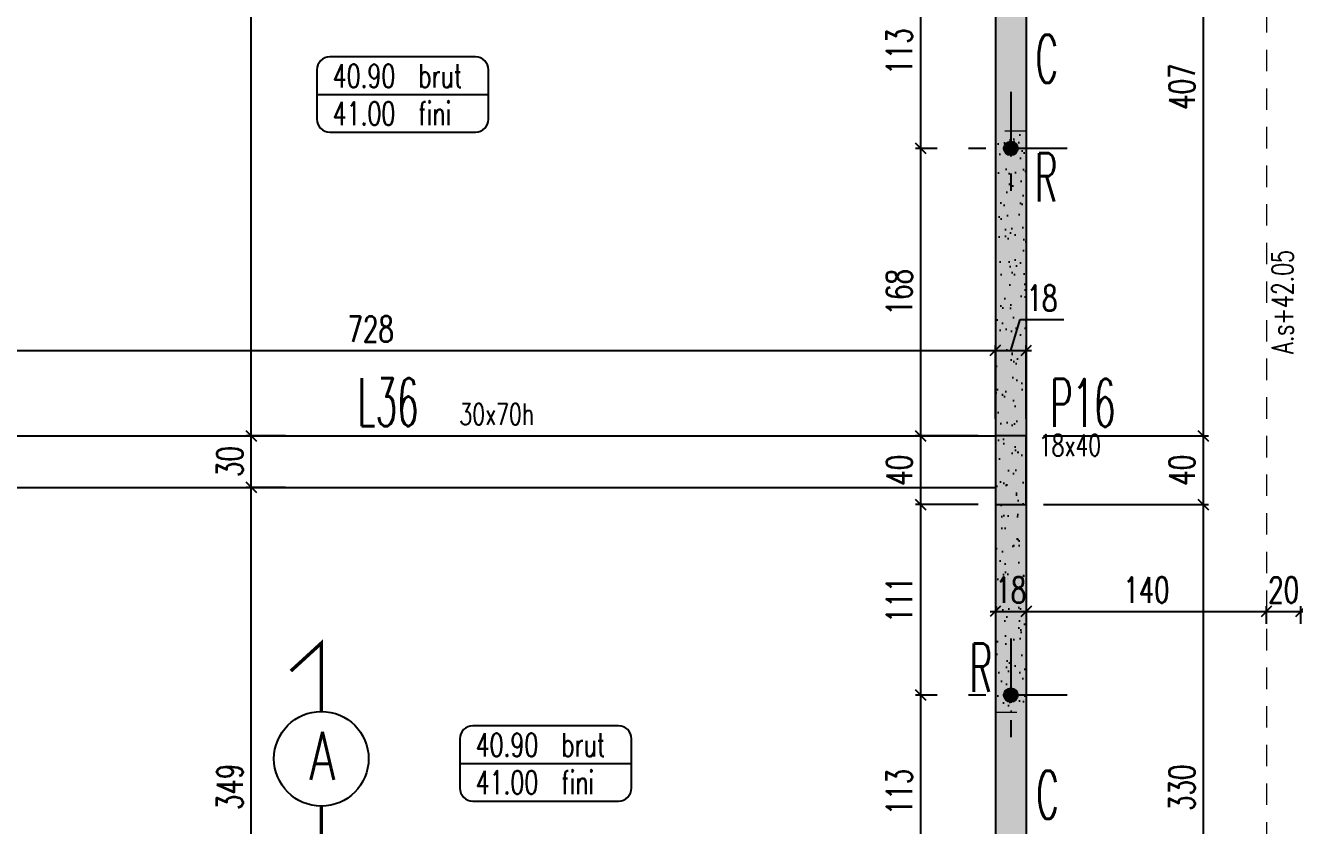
# Model space of a CAD drawing. Extents: x 308 to 437, y -199 to -146.
# Drawn here: x 420.17 to 427.57, y -180.18 to -175.51 of the extents above; entities that cross this region are included whole.
import ezdxf
from ezdxf.enums import TextEntityAlignment as Align

# ---------------------------------------------------------------- set-up
doc = ezdxf.new("R2010")
doc.units = 0
doc.header["$LTSCALE"] = 0.5
doc.header["$MEASUREMENT"] = 0
for name, pattern in [('AXES2', [1.125, 0.75, -0.125, 0.125, -0.125]), ('CACHE', [0.375, 0.25, -0.125]), ('DISCONTINU2', [0.375, 0.25, -0.125])]:
    doc.linetypes.add(name, pattern=pattern)
doc.layers.get('DEFPOINTS').update_dxf_attribs({"linetype": 'CONTINUOUS'})
for name, color, linetype in [('AXES', 6, 'AXES2'), ('COTATION', 7, 'CONTINUOUS'), ('HABILLAGE', 7, 'CONTINUOUS'), ('MURS', 3, 'CONTINUOUS'), ('PLANCHER', 7, 'CONTINUOUS'), ('POCHAGE', 254, 'CONTINUOUS'), ('POTEAUX', 1, 'CONTINUOUS'), ('POUTRES', 2, 'CONTINUOUS'), ('RAID', 1, 'CONTINUOUS'), ('RDC', 7, 'DISCONTINU2'), ('REPERAGE', 4, 'CONTINUOUS'), ('REPERE-CHAI', 4, 'CONTINUOUS'), ('REPERE-POT', 4, 'CONTINUOUS'), ('REPERE-POUT', 4, 'CONTINUOUS'), ('REPERE-RAID', 4, 'CONTINUOUS')]:
    doc.layers.add(name, color=color, linetype=linetype)
doc.styles.add('ROMANS8', font='romans.shx', dxfattribs={"width": 0.7})
doc.styles.get("Standard").update_dxf_attribs({"font": 'txt.shx'})
doc.dimstyles.new('COT50 cm', dxfattribs={"dimtxt": 0.15, "dimasz": 0.06, "dimexe": 0.03, "dimexo": 0.1, "dimgap": 0.05, "dimtad": 1, "dimdec": 0, "dimlfac": 100, "dimzin": 0, "dimdsep": 46, "dimtxsty": 'ROMANS8', "dimblk1": 'OBLIQUE', "dimblk2": 'OBLIQUE', "dimsah": 1, "dimcen": 0.03, "dimdle": 0.03, "dimclrt": 1, "dimadec": 0, "dimazin": 0, "dimtfac": 1, "dimtdec": 0, "dimtmove": 0, "dimatfit": 3, "dimfxl": 0, "dimtolj": 1, "dimtzin": 0, "dimlwd": -1, "dimlwe": -1, "dimarcsym": 0})

# ---------------------------------------------------------------- blocks, each defined once
blk = doc.blocks.new('139')
at = {"layer": 'HABILLAGE', "color": 7}
blk.add_line((-0.6648, 0), (0.6648, 0), dxfattribs=at)
at = {"layer": 'HABILLAGE'}
blk.add_lwpolyline([(-0.5648, -0.291), (0.5648, -0.291, 0.414214), (0.6648, -0.191), (0.6648, 0.191, 0.414214), (0.5648, 0.291), (-0.5648, 0.291, 0.414214), (-0.6648, 0.191), (-0.6648, -0.191, 0.414214)], format="xyb", close=True, dxfattribs=at)
at = {"layer": 'HABILLAGE', "color": 1, "width": 0.7}
for s, p in [('brut', (0.1215, 0.054)), ('fini', (0.1215, -0.237))]:
    blk.add_text(s, height=0.18, dxfattribs=at).set_placement(p)
for tag, p in [('NIVBRUT', (-0.5425, 0.054)), ('NIVFINI', (-0.5425, -0.237))]:
    blk.add_attdef(tag, p, '', height=0.18, dxfattribs=at)
blk = doc.blocks.new('_Oblique')
at = {"layer": 'COTATION', "color": 0, "lineweight": -2}
blk.add_line((-0.5, -0.5), (0.5, 0.5), dxfattribs=at)
blk = doc.blocks.new('*D1244')
at = {"layer": 'COTATION', "color": 0, "transparency": 16777216}
for p, q in [((421.69, -178.2063), (421.461, -178.2063)), ((421.491, -181.7263), (421.491, -178.1763)), ((421.4942, -181.6963), (421.461, -181.6963))]:
    blk.add_line(p, q, dxfattribs=at)
at = {"layer": 'DEFPOINTS', "color": 0, "transparency": 16777216}
for p in [(421.491, -178.2063), (421.79, -178.2063), (421.5942, -181.6963)]:
    blk.add_point(p, dxfattribs=at)
at = {"layer": 'COTATION', "color": 0, "transparency": 16777216, "xscale": 0.06, "yscale": 0.06, "zscale": 0.06}
for p, rotation in [((421.491, -178.2063), 90), ((421.491, -181.6963), 270)]:
    blk.add_blockref('_Oblique', p, dxfattribs=dict(at, rotation=rotation))
at = {"layer": 'COTATION', "color": 1, "transparency": 16777216, "insert": (421.366, -179.9513), "char_height": 0.15, "attachment_point": 5, "rotation": 90, "style": 'ROMANS8'}
blk.add_mtext('\\A1;349', dxfattribs=at)
blk = doc.blocks.new('*D1245')
at = {"layer": 'COTATION', "color": 0, "transparency": 16777216}
for p, q in [((421.69, -177.9063), (421.461, -177.9063)), ((421.491, -178.2363), (421.491, -177.8763)), ((421.69, -178.2063), (421.461, -178.2063))]:
    blk.add_line(p, q, dxfattribs=at)
at = {"layer": 'DEFPOINTS', "color": 0, "transparency": 16777216}
for p in [(421.491, -177.9063), (421.79, -177.9063), (421.79, -178.2063)]:
    blk.add_point(p, dxfattribs=at)
at = {"layer": 'COTATION', "color": 0, "transparency": 16777216, "xscale": 0.06, "yscale": 0.06, "zscale": 0.06}
for p, rotation in [((421.491, -177.9063), 90), ((421.491, -178.2063), 270)]:
    blk.add_blockref('_Oblique', p, dxfattribs=dict(at, rotation=rotation))
at = {"layer": 'COTATION', "color": 1, "transparency": 16777216, "insert": (421.366, -178.0563), "char_height": 0.15, "attachment_point": 5, "rotation": 90, "style": 'ROMANS8'}
blk.add_mtext('\\A1;30', dxfattribs=at)
blk = doc.blocks.new('*D1246')
at = {"layer": 'COTATION', "color": 0, "transparency": 16777216}
for p, q in [((421.491, -177.9363), (421.491, -171.8763)), ((421.7945, -171.9063), (421.461, -171.9063)), ((421.69, -177.9063), (421.461, -177.9063))]:
    blk.add_line(p, q, dxfattribs=at)
at = {"layer": 'DEFPOINTS', "color": 0, "transparency": 16777216}
for p in [(421.491, -171.9063), (421.8945, -171.9063), (421.79, -177.9063)]:
    blk.add_point(p, dxfattribs=at)
at = {"layer": 'COTATION', "color": 0, "transparency": 16777216, "xscale": 0.06, "yscale": 0.06, "zscale": 0.06}
for p, rotation in [((421.491, -171.9063), 90), ((421.491, -177.9063), 270)]:
    blk.add_blockref('_Oblique', p, dxfattribs=dict(at, rotation=rotation))
at = {"layer": 'COTATION', "color": 1, "transparency": 16777216, "insert": (421.366, -174.9063), "char_height": 0.15, "attachment_point": 5, "rotation": 90, "style": 'ROMANS8'}
blk.add_mtext('\\A1;600', dxfattribs=at)
blk = doc.blocks.new('*D1254')
at = {"layer": 'COTATION', "color": 0, "transparency": 16777216}
for p, q in [((425.4877, -179.4161), (425.3619, -179.4161)), ((425.3919, -180.5761), (425.3919, -179.3861)), ((425.4877, -180.5461), (425.3619, -180.5461))]:
    blk.add_line(p, q, dxfattribs=at)
at = {"layer": 'DEFPOINTS', "color": 0, "transparency": 16777216}
for p in [(425.3919, -179.4161), (425.5877, -179.4161), (425.5877, -180.5461)]:
    blk.add_point(p, dxfattribs=at)
at = {"layer": 'COTATION', "color": 0, "transparency": 16777216, "xscale": 0.06, "yscale": 0.06, "zscale": 0.06}
for p, rotation in [((425.3919, -179.4161), 90), ((425.3919, -180.5461), 270)]:
    blk.add_blockref('_Oblique', p, dxfattribs=dict(at, rotation=rotation))
at = {"layer": 'COTATION', "color": 1, "transparency": 16777216, "insert": (425.2669, -179.9811), "char_height": 0.15, "attachment_point": 5, "rotation": 90, "style": 'ROMANS8'}
blk.add_mtext('\\A1;113', dxfattribs=at)
blk = doc.blocks.new('*D1255')
at = {"layer": 'COTATION', "color": 0, "transparency": 16777216}
for p, q in [((425.7269, -178.3062), (425.3619, -178.3062)), ((425.3919, -179.4461), (425.3919, -178.2762)), ((425.4877, -179.4161), (425.3619, -179.4161))]:
    blk.add_line(p, q, dxfattribs=at)
at = {"layer": 'DEFPOINTS', "color": 0, "transparency": 16777216}
for p in [(425.3919, -178.3062), (425.8269, -178.3062), (425.5877, -179.4161)]:
    blk.add_point(p, dxfattribs=at)
at = {"layer": 'COTATION', "color": 0, "transparency": 16777216, "xscale": 0.06, "yscale": 0.06, "zscale": 0.06}
for p, rotation in [((425.3919, -178.3062), 90), ((425.3919, -179.4161), 270)]:
    blk.add_blockref('_Oblique', p, dxfattribs=dict(at, rotation=rotation))
at = {"layer": 'COTATION', "color": 1, "transparency": 16777216, "insert": (425.2669, -178.8612), "char_height": 0.15, "attachment_point": 5, "rotation": 90, "style": 'ROMANS8'}
blk.add_mtext('\\A1;111', dxfattribs=at)
blk = doc.blocks.new('*D1256')
at = {"layer": 'COTATION', "color": 0, "transparency": 16777216}
for p, q in [((425.7265, -177.9063), (425.3619, -177.9063)), ((425.3919, -178.3362), (425.3919, -177.8763)), ((425.7269, -178.3062), (425.3619, -178.3062))]:
    blk.add_line(p, q, dxfattribs=at)
at = {"layer": 'DEFPOINTS', "color": 0, "transparency": 16777216}
for p in [(425.3919, -177.9063), (425.8265, -177.9063), (425.8269, -178.3062)]:
    blk.add_point(p, dxfattribs=at)
at = {"layer": 'COTATION', "color": 0, "transparency": 16777216, "xscale": 0.06, "yscale": 0.06, "zscale": 0.06}
for p, rotation in [((425.3919, -177.9063), 90), ((425.3919, -178.3062), 270)]:
    blk.add_blockref('_Oblique', p, dxfattribs=dict(at, rotation=rotation))
at = {"layer": 'COTATION', "color": 1, "transparency": 16777216, "insert": (425.2669, -178.1063), "char_height": 0.15, "attachment_point": 5, "rotation": 90, "style": 'ROMANS8'}
blk.add_mtext('\\A1;40', dxfattribs=at)
blk = doc.blocks.new('*D1257')
at = {"layer": 'COTATION', "color": 0, "transparency": 16777216}
for p, q in [((425.4877, -176.2313), (425.3619, -176.2313)), ((425.3919, -177.9363), (425.3919, -176.2013)), ((425.7265, -177.9063), (425.3619, -177.9063))]:
    blk.add_line(p, q, dxfattribs=at)
at = {"layer": 'DEFPOINTS', "color": 0, "transparency": 16777216}
for p in [(425.3919, -176.2313), (425.5877, -176.2313), (425.8265, -177.9063)]:
    blk.add_point(p, dxfattribs=at)
at = {"layer": 'COTATION', "color": 0, "transparency": 16777216, "xscale": 0.06, "yscale": 0.06, "zscale": 0.06}
for p, rotation in [((425.3919, -176.2313), 90), ((425.3919, -177.9063), 270)]:
    blk.add_blockref('_Oblique', p, dxfattribs=dict(at, rotation=rotation))
at = {"layer": 'COTATION', "color": 1, "transparency": 16777216, "insert": (425.2669, -177.0688), "char_height": 0.15, "attachment_point": 5, "rotation": 90, "style": 'ROMANS8'}
blk.add_mtext('\\A1;168', dxfattribs=at)
blk = doc.blocks.new('*D1258')
at = {"layer": 'COTATION', "color": 0, "transparency": 16777216}
for p, q in [((425.5219, -175.1013), (425.3619, -175.1013)), ((425.3919, -176.2613), (425.3919, -175.0713)), ((425.4877, -176.2313), (425.3619, -176.2313))]:
    blk.add_line(p, q, dxfattribs=at)
at = {"layer": 'DEFPOINTS', "color": 0, "transparency": 16777216}
for p in [(425.3919, -175.1013), (425.6219, -175.1013), (425.5877, -176.2313)]:
    blk.add_point(p, dxfattribs=at)
at = {"layer": 'COTATION', "color": 0, "transparency": 16777216, "xscale": 0.06, "yscale": 0.06, "zscale": 0.06}
for p, rotation in [((425.3919, -175.1013), 90), ((425.3919, -176.2313), 270)]:
    blk.add_blockref('_Oblique', p, dxfattribs=dict(at, rotation=rotation))
at = {"layer": 'COTATION', "color": 1, "transparency": 16777216, "insert": (425.2669, -175.6663), "char_height": 0.15, "attachment_point": 5, "rotation": 90, "style": 'ROMANS8'}
blk.add_mtext('\\A1;113', dxfattribs=at)
blk = doc.blocks.new('*D1269')
at = {"layer": 'COTATION', "color": 0, "transparency": 16777216}
for p, q in [((426.1068, -178.3062), (427.0687, -178.3062)), ((427.0387, -181.6363), (427.0387, -178.2762)), ((426.0387, -181.6063), (427.0687, -181.6063))]:
    blk.add_line(p, q, dxfattribs=at)
at = {"layer": 'DEFPOINTS', "color": 0, "transparency": 16777216}
for p in [(426.0068, -178.3062), (427.0387, -178.3062), (425.8265, -181.6063)]:
    blk.add_point(p, dxfattribs=at)
at = {"layer": 'COTATION', "color": 0, "transparency": 16777216, "xscale": 0.06, "yscale": 0.06, "zscale": 0.06}
for p, rotation in [((427.0387, -178.3062), 90), ((427.0387, -181.6063), 270)]:
    blk.add_blockref('_Oblique', p, dxfattribs=dict(at, rotation=rotation))
at = {"layer": 'COTATION', "color": 1, "transparency": 16777216, "insert": (426.9137, -179.9562), "char_height": 0.15, "attachment_point": 5, "rotation": 90, "style": 'ROMANS8'}
blk.add_mtext('\\A1;330', dxfattribs=at)
blk = doc.blocks.new('*D1270')
at = {"layer": 'COTATION', "color": 0, "transparency": 16777216}
for p, q in [((426.1068, -177.9062), (427.0687, -177.9062)), ((427.0387, -178.3362), (427.0387, -177.8762)), ((426.1068, -178.3062), (427.0687, -178.3062))]:
    blk.add_line(p, q, dxfattribs=at)
at = {"layer": 'DEFPOINTS', "color": 0, "transparency": 16777216}
for p in [(426.0068, -177.9062), (427.0387, -177.9062), (426.0068, -178.3062)]:
    blk.add_point(p, dxfattribs=at)
at = {"layer": 'COTATION', "color": 0, "transparency": 16777216, "xscale": 0.06, "yscale": 0.06, "zscale": 0.06}
for p, rotation in [((427.0387, -177.9062), 90), ((427.0387, -178.3062), 270)]:
    blk.add_blockref('_Oblique', p, dxfattribs=dict(at, rotation=rotation))
at = {"layer": 'COTATION', "color": 1, "transparency": 16777216, "insert": (426.9137, -178.1062), "char_height": 0.15, "attachment_point": 5, "rotation": 90, "style": 'ROMANS8'}
blk.add_mtext('\\A1;40', dxfattribs=at)
blk = doc.blocks.new('*D1271')
at = {"layer": 'COTATION', "color": 0, "transparency": 16777216}
for p, q in [((426.8818, -173.8363), (427.0687, -173.8363)), ((427.0387, -177.9362), (427.0387, -173.8063)), ((426.1068, -177.9062), (427.0687, -177.9062))]:
    blk.add_line(p, q, dxfattribs=at)
at = {"layer": 'DEFPOINTS', "color": 0, "transparency": 16777216}
for p in [(426.7818, -173.8363), (427.0387, -173.8363), (426.0068, -177.9062)]:
    blk.add_point(p, dxfattribs=at)
at = {"layer": 'COTATION', "color": 0, "transparency": 16777216, "xscale": 0.06, "yscale": 0.06, "zscale": 0.06}
for p, rotation in [((427.0387, -173.8363), 90), ((427.0387, -177.9062), 270)]:
    blk.add_blockref('_Oblique', p, dxfattribs=dict(at, rotation=rotation))
at = {"layer": 'COTATION', "color": 1, "transparency": 16777216, "insert": (426.9137, -175.8713), "char_height": 0.15, "attachment_point": 5, "rotation": 90, "style": 'ROMANS8'}
blk.add_mtext('\\A1;407', dxfattribs=at)
blk = doc.blocks.new('*D1275')
at = {"layer": 'COTATION', "color": 0, "transparency": 16777216}
for p, q in [((433.0065, -173.8363), (433.8129, -173.8363)), ((433.7829, -184.3262), (433.7829, -173.8063)), ((432.7829, -184.2962), (433.8129, -184.2962))]:
    blk.add_line(p, q, dxfattribs=at)
at = {"layer": 'DEFPOINTS', "color": 0, "transparency": 16777216}
for p in [(432.9065, -173.8363), (433.7829, -173.8363), (426.5678, -184.2962)]:
    blk.add_point(p, dxfattribs=at)
at = {"layer": 'COTATION', "color": 0, "transparency": 16777216, "xscale": 0.06, "yscale": 0.06, "zscale": 0.06}
for p, rotation in [((433.7829, -173.8363), 90), ((433.7829, -184.2962), 270)]:
    blk.add_blockref('_Oblique', p, dxfattribs=dict(at, rotation=rotation))
at = {"layer": 'COTATION', "color": 1, "transparency": 16777216, "insert": (433.6579, -179.0662), "char_height": 0.15, "attachment_point": 5, "rotation": 90, "style": 'ROMANS8'}
blk.add_mtext('\\A1;1046', dxfattribs=at)
blk = doc.blocks.new('*D1289')
at = {"layer": 'COTATION', "color": 0, "transparency": 16777216}
for p, q in [((418.5163, -177.4084), (425.8568, -177.4084)), ((418.5463, -177.8063), (418.5463, -177.3784)), ((425.8268, -177.8063), (425.8268, -177.3784))]:
    blk.add_line(p, q, dxfattribs=at)
at = {"layer": 'DEFPOINTS', "color": 0, "transparency": 16777216}
for p in [(425.8268, -177.4084), (418.5463, -177.9063), (425.8268, -177.9063)]:
    blk.add_point(p, dxfattribs=at)
at = {"layer": 'COTATION', "color": 0, "transparency": 16777216, "xscale": 0.06, "yscale": 0.06, "zscale": 0.06, "rotation": 180}
blk.add_blockref('_Oblique', (418.5463, -177.4084), dxfattribs=at)
at = {"layer": 'COTATION', "color": 0, "transparency": 16777216, "xscale": 0.06, "yscale": 0.06, "zscale": 0.06}
blk.add_blockref('_Oblique', (425.8268, -177.4084), dxfattribs=at)
at = {"layer": 'COTATION', "color": 1, "transparency": 16777216, "insert": (422.1865, -177.2834), "char_height": 0.15, "attachment_point": 5, "style": 'ROMANS8'}
blk.add_mtext('\\A1;728', dxfattribs=at)
blk = doc.blocks.new('*D1290')
at = {"layer": 'COTATION', "color": 0, "transparency": 16777216}
for p, q in [((425.9168, -177.4084), (425.9708, -177.2284)), ((425.9708, -177.2284), (426.2258, -177.2284)), ((425.7968, -177.4084), (426.0368, -177.4084)), ((425.8268, -177.8063), (425.8268, -177.3784)), ((426.0068, -177.8063), (426.0068, -177.3784))]:
    blk.add_line(p, q, dxfattribs=at)
at = {"layer": 'DEFPOINTS', "color": 0, "transparency": 16777216}
for p in [(426.0068, -177.4084), (425.8268, -177.9063), (426.0068, -177.9063)]:
    blk.add_point(p, dxfattribs=at)
at = {"layer": 'COTATION', "color": 0, "transparency": 16777216, "xscale": 0.06, "yscale": 0.06, "zscale": 0.06, "rotation": 180}
blk.add_blockref('_Oblique', (425.8268, -177.4084), dxfattribs=at)
at = {"layer": 'COTATION', "color": 0, "transparency": 16777216, "xscale": 0.06, "yscale": 0.06, "zscale": 0.06}
blk.add_blockref('_Oblique', (426.0068, -177.4084), dxfattribs=at)
at = {"layer": 'COTATION', "color": 1, "transparency": 16777216, "insert": (426.0983, -177.1034), "char_height": 0.15, "attachment_point": 5, "style": 'ROMANS8'}
blk.add_mtext('\\A1;18', dxfattribs=at)
blk = doc.blocks.new('A$C192E2221')
at = {"layer": 'AXES', "color": 1}
for p, q in [((0, 0.4289), (0, -0.2289)), ((0.3289, 0.1), (-0.3289, 0.1))]:
    blk.add_line(p, q, dxfattribs=at)
at = {"layer": 'RAID'}
blk.add_circle((0, 0.1), 0.04, dxfattribs=at)
blk = doc.blocks.new('A$C6B096A38')
at = {"layer": 'POCHAGE'}
h = blk.add_hatch(dxfattribs=at)
h.set_pattern_fill('AR-SAND', color=0, scale=0.07)
h.set_pattern_definition([(37.5, (-513.79323, 160.44126), (-0.004409535, 0.134877664), [0, -0.1064, 0, -0.119, 0, -0.11375]), (7.5, (-513.79323, 160.44126), (0.12388437, 0.197550225), [0, -0.0574, 0, -0.0959, 0, -0.03675]), (327.5, (-513.87933, 160.44126), (0.21798993, 0.000396134), [0, -0.035, 0, -0.126, 0, -0.1645]), (317.5, (-513.87933, 160.44126), (0.21042886, 0.06143729), [0, -0.0175, 0, -0.0826, 0, -0.0945])])
h.paths.add_polyline_path([(79.9107, -15.69), (79.7307, -15.69), (79.7307, -19.0748), (79.9107, -19.0748)])
at = {"layer": 'AXES', "color": 1}
for p, q in [((79.8207, -15.4611), (79.8207, -16.1189)), ((80.1495, -15.79), (79.4918, -15.79))]:
    blk.add_line(p, q, dxfattribs=at)
at = {"layer": 'RAID'}
blk.add_circle((79.8207, -15.79), 0.04, dxfattribs=at)
at = {"layer": 'RDC', "linetype": 'CACHE', "lineweight": 15}
blk.add_lwpolyline([(79.7307, -19.0748), (79.9107, -19.0748), (79.9107, -15.69), (79.7307, -15.69)], close=True, dxfattribs=at)
at = {"layer": 'RDC'}
blk.add_blockref('A$C192E2221', (79.8207, -19.0748), dxfattribs=at)
blk = doc.blocks.new('*D1672')
at = {"layer": 'COTATION', "color": 0, "transparency": 16777216}
for p, q in [((425.8265, -178.8871), (425.8265, -178.9587)), ((426.0068, -178.8871), (426.0068, -178.9587)), ((425.7965, -178.9287), (426.0368, -178.9287))]:
    blk.add_line(p, q, dxfattribs=at)
at = {"layer": 'DEFPOINTS', "color": 0, "transparency": 16777216}
for p in [(425.8265, -178.7871), (426.0068, -178.7871), (426.0068, -178.9287)]:
    blk.add_point(p, dxfattribs=at)
at = {"layer": 'COTATION', "color": 0, "transparency": 16777216, "xscale": 0.06, "yscale": 0.06, "zscale": 0.06, "rotation": 180}
blk.add_blockref('_Oblique', (425.8265, -178.9287), dxfattribs=at)
at = {"layer": 'COTATION', "color": 0, "transparency": 16777216, "xscale": 0.06, "yscale": 0.06, "zscale": 0.06}
blk.add_blockref('_Oblique', (426.0068, -178.9287), dxfattribs=at)
at = {"layer": 'COTATION', "color": 1, "transparency": 16777216, "insert": (425.9167, -178.8037), "char_height": 0.15, "attachment_point": 5, "style": 'ROMANS8'}
blk.add_mtext('\\A1;18', dxfattribs=at)
blk = doc.blocks.new('*D1673')
at = {"layer": 'COTATION', "color": 0, "transparency": 16777216}
for p, q in [((426.0068, -178.8871), (426.0068, -178.9587)), ((427.4065, -179.0022), (427.4065, -178.8987)), ((425.9768, -178.9287), (427.4365, -178.9287))]:
    blk.add_line(p, q, dxfattribs=at)
at = {"layer": 'DEFPOINTS', "color": 0, "transparency": 16777216}
for p in [(426.0068, -178.7871), (427.4065, -178.9287), (427.4065, -179.1022)]:
    blk.add_point(p, dxfattribs=at)
at = {"layer": 'COTATION', "color": 0, "transparency": 16777216, "xscale": 0.06, "yscale": 0.06, "zscale": 0.06, "rotation": 180}
blk.add_blockref('_Oblique', (426.0068, -178.9287), dxfattribs=at)
at = {"layer": 'COTATION', "color": 0, "transparency": 16777216, "xscale": 0.06, "yscale": 0.06, "zscale": 0.06}
blk.add_blockref('_Oblique', (427.4065, -178.9287), dxfattribs=at)
at = {"layer": 'COTATION', "color": 1, "transparency": 16777216, "insert": (426.7067, -178.8037), "char_height": 0.15, "attachment_point": 5, "style": 'ROMANS8'}
blk.add_mtext('\\A1;140', dxfattribs=at)
blk = doc.blocks.new('*D1674')
at = {"layer": 'COTATION', "color": 0, "transparency": 16777216}
for p, q in [((427.4065, -179.0022), (427.4065, -178.8987)), ((427.6064, -179.0022), (427.6064, -178.8987)), ((427.3765, -178.9287), (427.6364, -178.9287))]:
    blk.add_line(p, q, dxfattribs=at)
at = {"layer": 'DEFPOINTS', "color": 0, "transparency": 16777216}
for p in [(427.6064, -178.9287), (427.4065, -179.1022), (427.6064, -179.1022)]:
    blk.add_point(p, dxfattribs=at)
at = {"layer": 'COTATION', "color": 0, "transparency": 16777216, "xscale": 0.06, "yscale": 0.06, "zscale": 0.06, "rotation": 180}
blk.add_blockref('_Oblique', (427.4065, -178.9287), dxfattribs=at)
at = {"layer": 'COTATION', "color": 0, "transparency": 16777216, "xscale": 0.06, "yscale": 0.06, "zscale": 0.06}
blk.add_blockref('_Oblique', (427.6064, -178.9287), dxfattribs=at)
at = {"layer": 'COTATION', "color": 1, "transparency": 16777216, "insert": (427.5065, -178.8037), "char_height": 0.15, "attachment_point": 5, "style": 'ROMANS8'}
blk.add_mtext('\\A1;20', dxfattribs=at)

msp = doc.modelspace()

# ---------------------------------------------------------------- hatches: boundary and pattern name
at = {"layer": 'POCHAGE'}
h = msp.add_hatch(color=256, dxfattribs=at)
h.dxf.hatch_style = 1
h.paths.add_polyline_path([(429.2971, -173.6563), (427.6063, -173.6563), (427.6063, -173.8363), (427.8254, -173.8363), (429.2971, -173.8327)])
h.paths.add_polyline_path([(427.6063, -173.6563), (427.4065, -173.6563), (427.4065, -173.8363), (427.6063, -173.8363)])
h.paths.add_polyline_path([(427.4065, -173.6563), (425.8268, -173.6563), (425.8268, -177.9063), (426.0068, -177.9062), (426.0068, -173.8363), (427.4065, -173.8363)])
edge = h.paths.add_edge_path(flags=16)
edge.add_arc((425.9068, -173.7363), 0.04, 0, 360)
edge = h.paths.add_edge_path(flags=16)
edge.add_arc((425.9165, -175.1013), 0.04, 0, 360)
edge = h.paths.add_edge_path(flags=16)
edge.add_arc((425.9165, -176.2313), 0.04, 0, 360)
h = msp.add_hatch(color=256, dxfattribs=at)
h.dxf.hatch_style = 1
h.paths.add_polyline_path([(425.8268, -181.6063), (421.8234, -181.6063), (421.8234, -184.1162), (422.0034, -184.1162), (422.0034, -181.7863), (425.8268, -181.7863), (425.8268, -183.9963), (426.0055, -183.9963), (426.002, -181.7861), (426.0068, -181.7861), (426.0068, -178.3062), (425.8268, -178.3062)])
h.paths.add_polyline_path([(425.8765, -180.5461, -1), (425.9565, -180.5461, -1)], flags=16)
h.paths.add_polyline_path([(425.9568, -181.6963, -1), (425.8768, -181.6963, -1)], flags=16)
h.paths.add_polyline_path([(425.8765, -179.4161, -1), (425.9565, -179.4161, -1)], flags=16)
h.paths.add_polyline_path([(424.4615, -181.6963, -1), (424.3815, -181.6963, -1)], flags=16)
h.paths.add_polyline_path([(422.4315, -181.6963, -1), (422.3515, -181.6963, -1)], flags=16)
h.paths.add_polyline_path([(421.9534, -181.6963, -1), (421.8734, -181.6963, -1)], flags=16)
at = {"layer": 'POTEAUX'}
h = msp.add_hatch(color=256, dxfattribs=at)
h.dxf.hatch_style = 1
h.paths.add_polyline_path([(426.0068, -177.9062), (425.8268, -177.9063), (425.8269, -178.3062), (426.0068, -178.3062)])
at = {"layer": 'RAID'}
for points in [[(425.9165, -176.1913, 1), (425.9165, -176.2713, 1)], [(425.9165, -179.3761, 1), (425.9165, -179.4561, 1)]]:
    msp.add_hatch(color=256, dxfattribs=at).paths.add_polyline_path(points)

# ---------------------------------------------------------------- linework, layer by layer
at = {"layer": 'MURS'}
msp.add_line((426.0068, -173.8363), (426.0068, -184.2963), dxfattribs=at)
msp.add_lwpolyline([(425.8268, -173.6563), (425.8268, -181.6063), (421.8234, -181.6063), (421.8234, -184.1162)], dxfattribs=at)
at = {"layer": 'PLANCHER', "color": 1, "const_width": 0.02}
for points in [[(421.8988, -179.5119), (421.8988, -179.1138), (421.7216, -179.2761)], [(421.8988, -180.0633), (421.8988, -180.4613), (422.076, -180.299)]]:
    msp.add_lwpolyline(points, dxfattribs=at)
at = {"layer": 'PLANCHER', "color": 1}
msp.add_circle((421.8988, -179.7876), 0.2757, dxfattribs=at)
at = {"layer": 'POTEAUX'}
msp.add_lwpolyline([(426.0068, -177.9062), (425.8268, -177.9063), (425.8269, -178.3062), (426.0068, -178.3062)], close=True, dxfattribs=at)
at = {"layer": 'POUTRES'}
for points in [[(418.5518, -177.9063), (425.8268, -177.9063)], [(418.5518, -178.2063), (425.8268, -178.2063)]]:
    msp.add_lwpolyline(points, dxfattribs=at)
at = {"layer": 'RAID'}
for centre in [(425.9165, -176.2313), (425.9165, -179.4161)]:
    msp.add_circle(centre, 0.04, dxfattribs=at)
at = {"layer": 'RDC', "linetype": 'CACHE', "lineweight": 15}
msp.add_lwpolyline([(426.0065, -173.4062), (427.4065, -173.4062), (427.4065, -181.7862), (426.002, -181.7861)], dxfattribs=at)

# ---------------------------------------------------------------- block references
at = {"layer": 'HABILLAGE', "color": 1, "xscale": 0.7521624, "yscale": 0.7521624, "zscale": 0.7521624}
for p in [(422.373, -175.9171), (423.2061, -179.8148)]:
    msp.add_blockref('139', p, dxfattribs=at).add_auto_attribs({'NIVBRUT': '40.90', 'NIVFINI': '41.00'})
at = {"layer": 'RDC'}
msp.add_blockref('A$C6B096A38', (346.0959, -160.4413), dxfattribs=at)

# ---------------------------------------------------------------- texts
at = {"layer": 'PLANCHER', "color": 1, "width": 0.7}
msp.add_text('A', height=0.28, dxfattribs=at).set_placement((421.9052, -179.7711), align=Align.MIDDLE)
at = {"layer": 'REPERAGE', "color": 1, "style": 'ROMANS8', "width": 0.7}
msp.add_text('A.s+42.05', height=0.125, rotation=90, dxfattribs=at).set_placement((427.5625, -177.4272))
msp.add_text(' 30x70h', height=0.125, dxfattribs=at).set_placement((422.6434, -177.8424))
at = {"layer": 'REPERE-CHAI', "color": 4, "width": 0.519}
for p in [(426.0609, -175.8485), (426.0653, -180.1369)]:
    msp.add_text('C', height=0.28, dxfattribs=at).set_placement(p)
at = {"layer": 'REPERE-POT', "color": 4, "width": 0.519}
msp.add_text('P16', height=0.28, dxfattribs=at).set_placement((426.1457, -177.8542))
at = {"layer": 'REPERE-POT', "color": 1, "style": 'ROMANS8', "width": 0.7}
msp.add_text('18x40', height=0.125, dxfattribs=at).set_placement((426.0792, -178.0235))
at = {"layer": 'REPERE-POUT', "width": 0.519}
msp.add_text('L36', height=0.28, dxfattribs=at).set_placement((422.1098, -177.8501))
at = {"layer": 'REPERE-RAID', "color": 4, "width": 0.519}
for p in [(426.0566, -176.5398), (425.6769, -179.3967)]:
    msp.add_text('R', height=0.28, dxfattribs=at).set_placement(p)

# ---------------------------------------------------------------- dimensions: what is measured, and where the dimension line sits
at = {"layer": 'COTATION'}
for base, p1, p2, picture, middle in [((421.491, -171.9063), (421.79, -177.9063), (421.8945, -171.9063), '*D1246', (421.366, -174.9063)), ((427.0387, -173.8363), (426.0068, -177.9062), (426.7818, -173.8363), '*D1271', (426.9137, -175.8713)), ((425.3919, -175.1013), (425.5877, -176.2313), (425.6219, -175.1013), '*D1258', (425.2669, -175.6663)), ((425.3919, -176.23126), (425.82654, -177.9063), (425.58767, -176.23126), '*D1257', (425.2669, -177.06878)), ((421.491, -177.9063), (421.79, -178.2063), (421.79, -177.9063), '*D1245', (421.366, -178.0563)), ((425.3919, -177.9063), (425.8269, -178.3062), (425.8265, -177.9063), '*D1256', (425.2669, -178.1063)), ((427.0387, -177.9062), (426.0068, -178.3062), (426.0068, -177.9062), '*D1270', (426.9137, -178.1062)), ((421.491, -178.2063), (421.5942, -181.6963), (421.79, -178.2063), '*D1244', (421.366, -179.9513)), ((425.3919, -178.3062), (425.5877, -179.4161), (425.8269, -178.3062), '*D1255', (425.2669, -178.8612)), ((427.0387, -178.3062), (425.8265, -181.6063), (426.0068, -178.3062), '*D1269', (426.9137, -179.9562)), ((425.3919, -179.4161), (425.5877, -180.5461), (425.5877, -179.4161), '*D1254', (425.2669, -179.9811))]:
    dim = msp.add_linear_dim(base=base, p1=p1, p2=p2, angle=90, dimstyle='COT50 cm', override={"dimtmove": 1}, dxfattribs=at)
    dim.commit()
    dim.dimension.update_dxf_attribs({"geometry": picture, "text_midpoint": middle})
dim = msp.add_linear_dim(base=(433.7829, -173.8363), p1=(426.5678, -184.2962), p2=(432.9065, -173.8363), angle=90, dimstyle='COT50 cm', dxfattribs=at)
dim.commit()
dim.dimension.update_dxf_attribs({"geometry": '*D1275', "text_midpoint": (433.6579, -179.0662)})
for base, p1, p2, picture, middle in [((426.0068, -177.4084), (425.8268, -177.9063), (426.0068, -177.9063), '*D1290', (426.0208, -177.1034)), ((425.8268, -177.4084), (418.5463, -177.9063), (425.8268, -177.9063), '*D1289', (422.1865, -177.2834)), ((427.4065, -178.9287), (426.0068, -178.7871), (427.4065, -179.1022), '*D1673', (426.7067, -178.8037))]:
    dim = msp.add_linear_dim(base=base, p1=p1, p2=p2, dimstyle='COT50 cm', override={"dimtmove": 1}, dxfattribs=at)
    dim.commit()
    dim.dimension.update_dxf_attribs({"geometry": picture, "text_midpoint": middle})
for base, p1, p2, picture, middle in [((426.0068, -178.9287), (425.8265, -178.7871), (426.0068, -178.7871), '*D1672', (425.9167, -178.9287)), ((427.6064, -178.9287), (427.4065, -179.1022), (427.6064, -179.1022), '*D1674', (427.5065, -178.9287))]:
    dim = msp.add_linear_dim(base=base, p1=p1, p2=p2, dimstyle='COT50 cm', override={"dimtmove": 1}, dxfattribs=at)
    dim.commit()
    dim.dimension.update_dxf_attribs({"geometry": picture, "text_midpoint": middle, "dimtype": 160})

doc.saveas('drawing.dxf')
